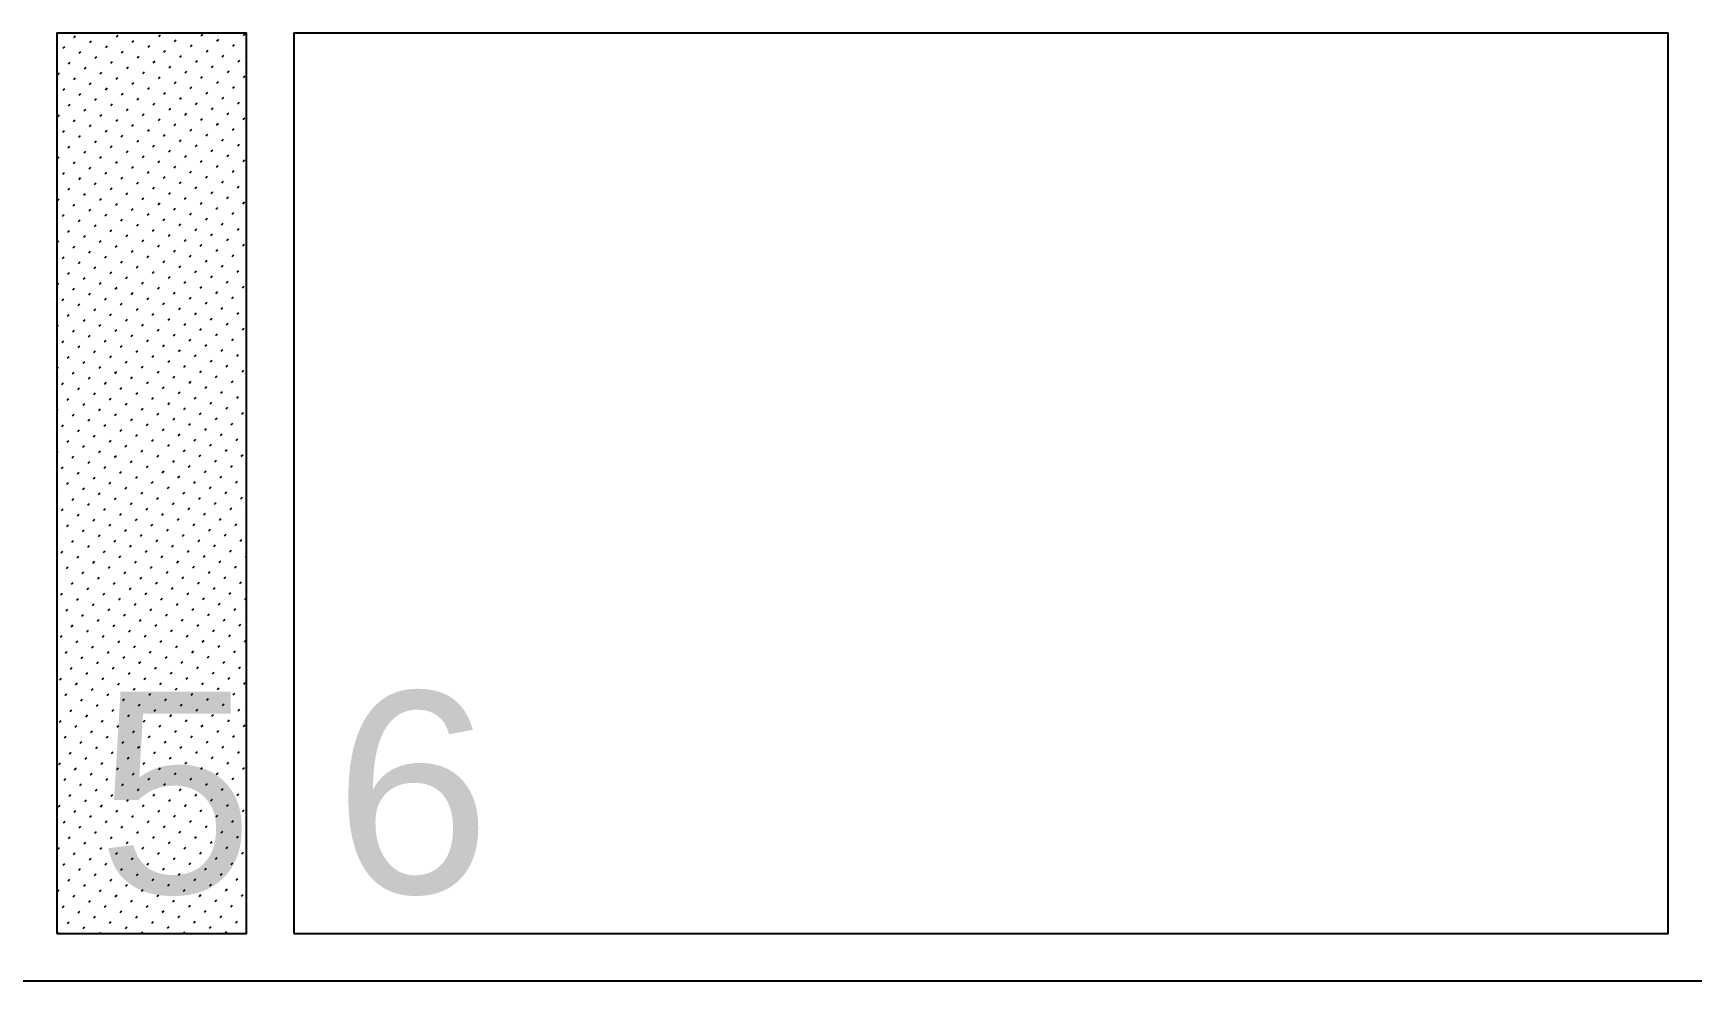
# Model space of a CAD drawing. Extents: x 0 to 119, y 0 to 84.
# Drawn here: x 71.272 to 72.672, y 63.132 to 63.932 of the extents above; entities that cross this region are included whole.
import ezdxf

# ---------------------------------------------------------------- set-up
doc = ezdxf.new("R2010")
doc.units = 0
doc.header["$MEASUREMENT"] = 0
doc.layers.add('33', color=56, linetype='CONTINUOUS')
doc.layers.add('9', color=8, linetype='CONTINUOUS')
doc.styles.add('TQS_ARIAL', font='arial.ttf')

msp = doc.modelspace()

# ---------------------------------------------------------------- linework, layer by layer
at = {"layer": '33', "color": 56, "linetype": 'Continuous'}
msp.add_line((67.091788, 63.132318), (77.651971, 63.132318), dxfattribs=at)
at = {"layer": '9', "color": 8, "linetype": 'Continuous'}
for p, q in [((71.306206, 63.928676), (71.30762, 63.93009)), ((71.319606, 63.924398), (71.32102, 63.925812)), ((71.341986, 63.9291), (71.3434, 63.930515)), ((71.355385, 63.924822), (71.3568, 63.926237)), ((71.377765, 63.929525), (71.379179, 63.930939)), ((71.391165, 63.925247), (71.392579, 63.926661)), ((71.413545, 63.929949), (71.414959, 63.931363)), ((71.426945, 63.925671), (71.428359, 63.927085)), ((71.449324, 63.930373), (71.450739, 63.931787)), ((71.29179, 63.91426), (71.29179, 63.91426)), ((71.297226, 63.919696), (71.29864, 63.92111)), ((71.310625, 63.915418), (71.31204, 63.916832)), ((71.324025, 63.91114), (71.325439, 63.912554)), ((71.333005, 63.92012), (71.33442, 63.921534)), ((71.346405, 63.915842), (71.347819, 63.917256)), ((71.359805, 63.911564), (71.361219, 63.912978)), ((71.368785, 63.920544), (71.370199, 63.921959)), ((71.382185, 63.916266), (71.383599, 63.917681)), ((71.395584, 63.911988), (71.396999, 63.913403)), ((71.404565, 63.920969), (71.405979, 63.922383)), ((71.417964, 63.916691), (71.419378, 63.918105)), ((71.431364, 63.912413), (71.432778, 63.913827)), ((71.440344, 63.921393), (71.441758, 63.922807)), ((71.447215, 63.910586), (71.447215, 63.910586)), ((71.29179, 63.896583), (71.29179, 63.896583)), ((71.292665, 63.897457), (71.294079, 63.898872)), ((71.301645, 63.906438), (71.303059, 63.907852)), ((71.315045, 63.90216), (71.316459, 63.903574)), ((71.328445, 63.897882), (71.329859, 63.899296)), ((71.337425, 63.906862), (71.338839, 63.908276)), ((71.350824, 63.902584), (71.352239, 63.903998)), ((71.364224, 63.898306), (71.365638, 63.89972)), ((71.373204, 63.907286), (71.374619, 63.9087)), ((71.386604, 63.903008), (71.388018, 63.904422)), ((71.400004, 63.89873), (71.401418, 63.900144)), ((71.408984, 63.90771), (71.410398, 63.909125)), ((71.422384, 63.903432), (71.423798, 63.904847)), ((71.435783, 63.899154), (71.437198, 63.900569)), ((71.444764, 63.908135), (71.446178, 63.909549)), ((71.449183, 63.894876), (71.450597, 63.896291)), ((71.297084, 63.884199), (71.298499, 63.885613)), ((71.306065, 63.893179), (71.307479, 63.894594)), ((71.319464, 63.888901), (71.320878, 63.890316)), ((71.332864, 63.884623), (71.334278, 63.886038)), ((71.341844, 63.893604), (71.343258, 63.895018)), ((71.355244, 63.889326), (71.356658, 63.89074)), ((71.368644, 63.885048), (71.370058, 63.886462)), ((71.377624, 63.894028), (71.379038, 63.895442)), ((71.382043, 63.88077), (71.383457, 63.882184)), ((71.391023, 63.88975), (71.392438, 63.891164)), ((71.404423, 63.885472), (71.405837, 63.886886)), ((71.413403, 63.894452), (71.414818, 63.895866)), ((71.417823, 63.881194), (71.419237, 63.882608)), ((71.426803, 63.890174), (71.428217, 63.891588)), ((71.440203, 63.885896), (71.441617, 63.88731)), ((71.442501, 63.888194), (71.442501, 63.888194)), ((71.29179, 63.878905), (71.29179, 63.878905)), ((71.301504, 63.870941), (71.302918, 63.872355)), ((71.310484, 63.879921), (71.311898, 63.881335)), ((71.314903, 63.866663), (71.316318, 63.868077)), ((71.323884, 63.875643), (71.325298, 63.877057)), ((71.337283, 63.871365), (71.338698, 63.872779)), ((71.346264, 63.880345), (71.347678, 63.88176)), ((71.350683, 63.867087), (71.352097, 63.868501)), ((71.359663, 63.876067), (71.361078, 63.877482)), ((71.373063, 63.871789), (71.374477, 63.873204)), ((71.386463, 63.867511), (71.387877, 63.868926)), ((71.395443, 63.876492), (71.396857, 63.877906)), ((71.408843, 63.872214), (71.410257, 63.873628)), ((71.422242, 63.867936), (71.423656, 63.86935)), ((71.431223, 63.876916), (71.432637, 63.87833)), ((71.444622, 63.872638), (71.446036, 63.874052)), ((71.29179, 63.861227), (71.29179, 63.861227)), ((71.292524, 63.861961), (71.293938, 63.863375)), ((71.305923, 63.857683), (71.307337, 63.859097)), ((71.319323, 63.853405), (71.320737, 63.854819)), ((71.328303, 63.862385), (71.329717, 63.863799)), ((71.341703, 63.858107), (71.343117, 63.859521)), ((71.355102, 63.853829), (71.356517, 63.855243)), ((71.364083, 63.862809), (71.365497, 63.864223)), ((71.377482, 63.858531), (71.378897, 63.859945)), ((71.390882, 63.854253), (71.392296, 63.855667)), ((71.399862, 63.863233), (71.401277, 63.864648)), ((71.413262, 63.858955), (71.414676, 63.86037)), ((71.426662, 63.854677), (71.428076, 63.856092)), ((71.435642, 63.863658), (71.437056, 63.865072)), ((71.437787, 63.865802), (71.437787, 63.865802)), ((71.449042, 63.85938), (71.450456, 63.860794)), ((71.29179, 63.84355), (71.29179, 63.84355)), ((71.296943, 63.848702), (71.298357, 63.850117)), ((71.310343, 63.844424), (71.311757, 63.845839)), ((71.323742, 63.840146), (71.325156, 63.841561)), ((71.332723, 63.849127), (71.334137, 63.850541)), ((71.346122, 63.844849), (71.347536, 63.846263)), ((71.359522, 63.840571), (71.360936, 63.841985)), ((71.368502, 63.849551), (71.369916, 63.850965)), ((71.381902, 63.845273), (71.383316, 63.846687)), ((71.395301, 63.840995), (71.396716, 63.842409)), ((71.404282, 63.849975), (71.405696, 63.851389)), ((71.417681, 63.845697), (71.419096, 63.847111)), ((71.431081, 63.841419), (71.432495, 63.842833)), ((71.433073, 63.843411), (71.433073, 63.843411)), ((71.440061, 63.850399), (71.441476, 63.851814)), ((71.292382, 63.826464), (71.293796, 63.827878)), ((71.301362, 63.835444), (71.302777, 63.836858)), ((71.314762, 63.831166), (71.316176, 63.83258)), ((71.328162, 63.826888), (71.329576, 63.828302)), ((71.337142, 63.835868), (71.338556, 63.837283)), ((71.350542, 63.83159), (71.351956, 63.833005)), ((71.363941, 63.827312), (71.365356, 63.828727)), ((71.372922, 63.836293), (71.374336, 63.837707)), ((71.386321, 63.832015), (71.387735, 63.833429)), ((71.399721, 63.827737), (71.401135, 63.829151)), ((71.408701, 63.836717), (71.410115, 63.838131)), ((71.422101, 63.832439), (71.423515, 63.833853)), ((71.4355, 63.828161), (71.436915, 63.829575)), ((71.444481, 63.837141), (71.445895, 63.838555)), ((71.29179, 63.825872), (71.29179, 63.825872)), ((71.296802, 63.813206), (71.298216, 63.81462)), ((71.305782, 63.822186), (71.307196, 63.8236)), ((71.319181, 63.817908), (71.320596, 63.819322)), ((71.332581, 63.81363), (71.333995, 63.815044)), ((71.341561, 63.82261), (71.342976, 63.824024)), ((71.354961, 63.818332), (71.356375, 63.819746)), ((71.368361, 63.814054), (71.369775, 63.815468)), ((71.377341, 63.823034), (71.378755, 63.824449)), ((71.390741, 63.818756), (71.392155, 63.820171)), ((71.40414, 63.814478), (71.405555, 63.815893)), ((71.413121, 63.823459), (71.414535, 63.824873)), ((71.42652, 63.819181), (71.427934, 63.820595)), ((71.428359, 63.821019), (71.428359, 63.821019)), ((71.43992, 63.814903), (71.441334, 63.816317)), ((71.4489, 63.823883), (71.450314, 63.825297)), ((71.29179, 63.808194), (71.29179, 63.808194)), ((71.301221, 63.799947), (71.302635, 63.801361)), ((71.310201, 63.808928), (71.311615, 63.810342)), ((71.323601, 63.80465), (71.325015, 63.806064)), ((71.337001, 63.800372), (71.338415, 63.801786)), ((71.345981, 63.809352), (71.347395, 63.810766)), ((71.35938, 63.805074), (71.360795, 63.806488)), ((71.37278, 63.800796), (71.374194, 63.80221)), ((71.38176, 63.809776), (71.383175, 63.81119)), ((71.39516, 63.805498), (71.396574, 63.806912)), ((71.40856, 63.80122), (71.409974, 63.802634)), ((71.41754, 63.8102), (71.418954, 63.811615)), ((71.421959, 63.796942), (71.423374, 63.798356)), ((71.423645, 63.798627), (71.423645, 63.798627)), ((71.43094, 63.805922), (71.432354, 63.807337)), ((71.444339, 63.801644), (71.445754, 63.803059)), ((71.29179, 63.790517), (71.29179, 63.790517)), ((71.292241, 63.790967), (71.293655, 63.792381)), ((71.30564, 63.786689), (71.307055, 63.788103)), ((71.314621, 63.795669), (71.316035, 63.797084)), ((71.32802, 63.791391), (71.329434, 63.792806)), ((71.34142, 63.787113), (71.342834, 63.788528)), ((71.3504, 63.796094), (71.351814, 63.797508)), ((71.35482, 63.782835), (71.356234, 63.78425)), ((71.3638, 63.791816), (71.365214, 63.79323)), ((71.3772, 63.787538), (71.378614, 63.788952)), ((71.38618, 63.796518), (71.387594, 63.797932)), ((71.390599, 63.78326), (71.392013, 63.784674)), ((71.399579, 63.79224), (71.400994, 63.793654)), ((71.412979, 63.787962), (71.414393, 63.789376)), ((71.426379, 63.783684), (71.427793, 63.785098)), ((71.435359, 63.792664), (71.436773, 63.794078)), ((71.448759, 63.788386), (71.450173, 63.7898)), ((71.29179, 63.772839), (71.29179, 63.772839)), ((71.29666, 63.777709), (71.298074, 63.779123)), ((71.31006, 63.773431), (71.311474, 63.774845)), ((71.31904, 63.782411), (71.320454, 63.783825)), ((71.323459, 63.769153), (71.324874, 63.770567)), ((71.33244, 63.778133), (71.333854, 63.779547)), ((71.345839, 63.773855), (71.347254, 63.775269)), ((71.359239, 63.769577), (71.360653, 63.770991)), ((71.368219, 63.778557), (71.369634, 63.779972)), ((71.381619, 63.774279), (71.383033, 63.775694)), ((71.395019, 63.770001), (71.396433, 63.771416)), ((71.403999, 63.778982), (71.405413, 63.780396)), ((71.417399, 63.774704), (71.418813, 63.776118)), ((71.418931, 63.776236), (71.418931, 63.776236)), ((71.430798, 63.770426), (71.432212, 63.77184)), ((71.439778, 63.779406), (71.441193, 63.78082)), ((71.292099, 63.75547), (71.293513, 63.756884)), ((71.301079, 63.764451), (71.302494, 63.765865)), ((71.314479, 63.760173), (71.315893, 63.761587)), ((71.327879, 63.755895), (71.329293, 63.757309)), ((71.336859, 63.764875), (71.338273, 63.766289)), ((71.350259, 63.760597), (71.351673, 63.762011)), ((71.363658, 63.756319), (71.365073, 63.757733)), ((71.372639, 63.765299), (71.374053, 63.766713)), ((71.386038, 63.761021), (71.387453, 63.762435)), ((71.399438, 63.756743), (71.400852, 63.758157)), ((71.408418, 63.765723), (71.409833, 63.767138)), ((71.421818, 63.761445), (71.423232, 63.76286)), ((71.435218, 63.757167), (71.436632, 63.758582)), ((71.444198, 63.766148), (71.445612, 63.767562)), ((71.29179, 63.755161), (71.29179, 63.755161)), ((71.296519, 63.742212), (71.297933, 63.743626)), ((71.305499, 63.751192), (71.306913, 63.752606)), ((71.318899, 63.746914), (71.320313, 63.748328)), ((71.332298, 63.742636), (71.333712, 63.74405)), ((71.341279, 63.751617), (71.342693, 63.753031)), ((71.354678, 63.747339), (71.356092, 63.748753)), ((71.368078, 63.743061), (71.369492, 63.744475)), ((71.377058, 63.752041), (71.378472, 63.753455)), ((71.390458, 63.747763), (71.391872, 63.749177)), ((71.403857, 63.743485), (71.405272, 63.744899)), ((71.412838, 63.752465), (71.414217, 63.753844)), ((71.414217, 63.753844), (71.414252, 63.753879)), ((71.426237, 63.748187), (71.427652, 63.749601)), ((71.439637, 63.743909), (71.441051, 63.745323)), ((71.448617, 63.752889), (71.450032, 63.754304)), ((71.29179, 63.737484), (71.29179, 63.737484)), ((71.300938, 63.728954), (71.302352, 63.730368)), ((71.309918, 63.737934), (71.311333, 63.739348)), ((71.323318, 63.733656), (71.324732, 63.73507)), ((71.336718, 63.729378), (71.338132, 63.730792)), ((71.345698, 63.738358), (71.347112, 63.739772)), ((71.359098, 63.73408), (71.360512, 63.735495)), ((71.372497, 63.729802), (71.373911, 63.731217)), ((71.381478, 63.738783), (71.382892, 63.740197)), ((71.394877, 63.734505), (71.396291, 63.735919)), ((71.408277, 63.730227), (71.409503, 63.731452)), ((71.409503, 63.731452), (71.409691, 63.731641)), ((71.417257, 63.739207), (71.418671, 63.740621)), ((71.430657, 63.734929), (71.432071, 63.736343)), ((71.444056, 63.730651), (71.445471, 63.732065)), ((71.29179, 63.719806), (71.29179, 63.719806)), ((71.291958, 63.719974), (71.293372, 63.721388)), ((71.305357, 63.715696), (71.306772, 63.71711)), ((71.314338, 63.724676), (71.315752, 63.72609)), ((71.327737, 63.720398), (71.329152, 63.721812)), ((71.341137, 63.71612), (71.342551, 63.717534)), ((71.350117, 63.7251), (71.351532, 63.726514)), ((71.363517, 63.720822), (71.364931, 63.722236)), ((71.376917, 63.716544), (71.378331, 63.717958)), ((71.385897, 63.725524), (71.387311, 63.726939)), ((71.399297, 63.721246), (71.400711, 63.722661)), ((71.412696, 63.716968), (71.414111, 63.718383)), ((71.421677, 63.725949), (71.423091, 63.727363)), ((71.426096, 63.71269), (71.42751, 63.714105)), ((71.435076, 63.721671), (71.43649, 63.723085)), ((71.448476, 63.717393), (71.44989, 63.718807)), ((71.29179, 63.702128), (71.29179, 63.702128)), ((71.296377, 63.706715), (71.297791, 63.708129)), ((71.309777, 63.702437), (71.311191, 63.703851)), ((71.318757, 63.711418), (71.320171, 63.712832)), ((71.332157, 63.70714), (71.333571, 63.708554)), ((71.345557, 63.702862), (71.346971, 63.704276)), ((71.354537, 63.711842), (71.355951, 63.713256)), ((71.367936, 63.707564), (71.369351, 63.708978)), ((71.381336, 63.703286), (71.38275, 63.7047)), ((71.390316, 63.712266), (71.391731, 63.71368)), ((71.394736, 63.699008), (71.39615, 63.700422)), ((71.403716, 63.707988), (71.404788, 63.70906)), ((71.404788, 63.70906), (71.40513, 63.709402)), ((71.417116, 63.70371), (71.41853, 63.705124)), ((71.430515, 63.699432), (71.43193, 63.700846)), ((71.439496, 63.708412), (71.44091, 63.709827)), ((71.300797, 63.693457), (71.302211, 63.694871)), ((71.314196, 63.689179), (71.315611, 63.690593)), ((71.323177, 63.698159), (71.324591, 63.699573)), ((71.327596, 63.684901), (71.32901, 63.686315)), ((71.336576, 63.693881), (71.33799, 63.695295)), ((71.349976, 63.689603), (71.35139, 63.691017)), ((71.358956, 63.698584), (71.36037, 63.699998)), ((71.363376, 63.685325), (71.36479, 63.686739)), ((71.372356, 63.694306), (71.37377, 63.69572)), ((71.385756, 63.690028), (71.38717, 63.691442)), ((71.399155, 63.68575), (71.400074, 63.686669)), ((71.400074, 63.686669), (71.400569, 63.687164)), ((71.408135, 63.69473), (71.40955, 63.696144)), ((71.421535, 63.690452), (71.422949, 63.691866)), ((71.434935, 63.686174), (71.436349, 63.687588)), ((71.443915, 63.695154), (71.445329, 63.696568)), ((71.29179, 63.684451), (71.29179, 63.684451)), ((71.291816, 63.684477), (71.293231, 63.685891)), ((71.296236, 63.671218), (71.29765, 63.672633)), ((71.305216, 63.680199), (71.30663, 63.681613)), ((71.318616, 63.675921), (71.32003, 63.677335)), ((71.332015, 63.671643), (71.33343, 63.673057)), ((71.340996, 63.680623), (71.34241, 63.682037)), ((71.354395, 63.676345), (71.35581, 63.677759)), ((71.367795, 63.672067), (71.369209, 63.673481)), ((71.376775, 63.681047), (71.378189, 63.682461)), ((71.390175, 63.676769), (71.391589, 63.678183)), ((71.403575, 63.672491), (71.404989, 63.673906)), ((71.412555, 63.681472), (71.413969, 63.682886)), ((71.425955, 63.677194), (71.427369, 63.678608)), ((71.439354, 63.672916), (71.440768, 63.67433)), ((71.448334, 63.681896), (71.449749, 63.68331)), ((71.29179, 63.666773), (71.29179, 63.666773)), ((71.300655, 63.65796), (71.302069, 63.659374)), ((71.309635, 63.66694), (71.31105, 63.668355)), ((71.323035, 63.662663), (71.324449, 63.664077)), ((71.336435, 63.658385), (71.337849, 63.659799)), ((71.345415, 63.667365), (71.346829, 63.668779)), ((71.358815, 63.663087), (71.360229, 63.664501)), ((71.372214, 63.658809), (71.373629, 63.660223)), ((71.381195, 63.667789), (71.382609, 63.669203)), ((71.394594, 63.663511), (71.39536, 63.664277)), ((71.39536, 63.664277), (71.396009, 63.664925)), ((71.407994, 63.659233), (71.409408, 63.660647)), ((71.416974, 63.668213), (71.418389, 63.669628)), ((71.430374, 63.663935), (71.431788, 63.66535)), ((71.443774, 63.659657), (71.445188, 63.661072)), ((71.29179, 63.649095), (71.293089, 63.650394)), ((71.305075, 63.644702), (71.306489, 63.646116)), ((71.314055, 63.653682), (71.315469, 63.655096)), ((71.327455, 63.649404), (71.328869, 63.650818)), ((71.340854, 63.645126), (71.342268, 63.64654)), ((71.349835, 63.654107), (71.351249, 63.655521)), ((71.363234, 63.649829), (71.364648, 63.651243)), ((71.376634, 63.645551), (71.378048, 63.646965)), ((71.385614, 63.654531), (71.387028, 63.655945)), ((71.399014, 63.650253), (71.400428, 63.651667)), ((71.412413, 63.645975), (71.413828, 63.647389)), ((71.421394, 63.654955), (71.422808, 63.656369)), ((71.434793, 63.650677), (71.436208, 63.652091)), ((71.448193, 63.646399), (71.449607, 63.647813)), ((71.29179, 63.631418), (71.29179, 63.631418)), ((71.296094, 63.635722), (71.297509, 63.637136)), ((71.309494, 63.631444), (71.310908, 63.632858)), ((71.318474, 63.640424), (71.319889, 63.641838)), ((71.331874, 63.636146), (71.333288, 63.63756)), ((71.345274, 63.631868), (71.346688, 63.633282)), ((71.354254, 63.640848), (71.355668, 63.642262)), ((71.367654, 63.63657), (71.369068, 63.637984)), ((71.381053, 63.632292), (71.382467, 63.633706)), ((71.390034, 63.641273), (71.390646, 63.641885)), ((71.390646, 63.641885), (71.391448, 63.642687)), ((71.403433, 63.636995), (71.404847, 63.638409)), ((71.416833, 63.632717), (71.418247, 63.634131)), ((71.425813, 63.641697), (71.427227, 63.643111)), ((71.439213, 63.637419), (71.440627, 63.638833)), ((71.300514, 63.622463), (71.301928, 63.623878)), ((71.313913, 63.618185), (71.315328, 63.6196)), ((71.322894, 63.627166), (71.324308, 63.62858)), ((71.336293, 63.622888), (71.337708, 63.624302)), ((71.349693, 63.61861), (71.351107, 63.620024)), ((71.358673, 63.62759), (71.360088, 63.629004)), ((71.372073, 63.623312), (71.373487, 63.624726)), ((71.385473, 63.619034), (71.385932, 63.619494)), ((71.385932, 63.619494), (71.386887, 63.620448)), ((71.394453, 63.628014), (71.395867, 63.629428)), ((71.398872, 63.614756), (71.400287, 63.61617)), ((71.407853, 63.623736), (71.409267, 63.62515)), ((71.421252, 63.619458), (71.422667, 63.620872)), ((71.430233, 63.628439), (71.431647, 63.629853)), ((71.434652, 63.61518), (71.436066, 63.616594)), ((71.443632, 63.624161), (71.445046, 63.625575)), ((71.29179, 63.61374), (71.292948, 63.614897)), ((71.304933, 63.609205), (71.306347, 63.610619)), ((71.318333, 63.604927), (71.319747, 63.606341)), ((71.327313, 63.613907), (71.328727, 63.615322)), ((71.331733, 63.600649), (71.333147, 63.602063)), ((71.340713, 63.609629), (71.342127, 63.611044)), ((71.354113, 63.605351), (71.355527, 63.606766)), ((71.363093, 63.614332), (71.364507, 63.615746)), ((71.367512, 63.601074), (71.368926, 63.602488)), ((71.376492, 63.610054), (71.377907, 63.611468)), ((71.389892, 63.605776), (71.391306, 63.60719)), ((71.403292, 63.601498), (71.404706, 63.602912)), ((71.412272, 63.610478), (71.413686, 63.611892)), ((71.425672, 63.6062), (71.427086, 63.607614)), ((71.43893, 63.601781), (71.440344, 63.603195)), ((71.44791, 63.610761), (71.449324, 63.612175)), ((71.29179, 63.596062), (71.29179, 63.596062)), ((71.295953, 63.600225), (71.297367, 63.601639)), ((71.300372, 63.586967), (71.301787, 63.588381)), ((71.309353, 63.595947), (71.310767, 63.597361)), ((71.322752, 63.591669), (71.324167, 63.593083)), ((71.336152, 63.587391), (71.337566, 63.588805)), ((71.345132, 63.596371), (71.346546, 63.597785)), ((71.358532, 63.592093), (71.359946, 63.593507)), ((71.371932, 63.587815), (71.373346, 63.589229)), ((71.380912, 63.596796), (71.381218, 63.597102)), ((71.381218, 63.597102), (71.382326, 63.59821)), ((71.394312, 63.592518), (71.395726, 63.593932)), ((71.407711, 63.58824), (71.409125, 63.589654)), ((71.416691, 63.59722), (71.418106, 63.598634)), ((71.42995, 63.5928), (71.431364, 63.594215)), ((71.443208, 63.588381), (71.444622, 63.589795)), ((71.29179, 63.578385), (71.292806, 63.579401)), ((71.304792, 63.573708), (71.306206, 63.575123)), ((71.313772, 63.582689), (71.315186, 63.584103)), ((71.327172, 63.578411), (71.328586, 63.579825)), ((71.340571, 63.574133), (71.341986, 63.575547)), ((71.349552, 63.583113), (71.350966, 63.584527)), ((71.362951, 63.578835), (71.364366, 63.580249)), ((71.376351, 63.574557), (71.376504, 63.57471)), ((71.376504, 63.57471), (71.377765, 63.575971)), ((71.385331, 63.583537), (71.386745, 63.584951)), ((71.398731, 63.579259), (71.400145, 63.580673)), ((71.411989, 63.57484), (71.413403, 63.576254)), ((71.420969, 63.58382), (71.422384, 63.585234)), ((71.434228, 63.579401), (71.435642, 63.580815)), ((71.447486, 63.574981), (71.4489, 63.576395)), ((71.29179, 63.560707), (71.29179, 63.560707)), ((71.295812, 63.564728), (71.297226, 63.566142)), ((71.309211, 63.56045), (71.310625, 63.561864)), ((71.318191, 63.56943), (71.319606, 63.570845)), ((71.331591, 63.565152), (71.333005, 63.566567)), ((71.344991, 63.560874), (71.346405, 63.562289)), ((71.353971, 63.569855), (71.355385, 63.571269)), ((71.367371, 63.565577), (71.368785, 63.566991)), ((71.38077, 63.561299), (71.382185, 63.562713)), ((71.389751, 63.570279), (71.391165, 63.571693)), ((71.403009, 63.56586), (71.404423, 63.567274)), ((71.416267, 63.56144), (71.417681, 63.562854)), ((71.425247, 63.57042), (71.426662, 63.571835)), ((71.438506, 63.566001), (71.43992, 63.567415)), ((71.451764, 63.561582), (71.45179, 63.561608)), ((71.300231, 63.55147), (71.301645, 63.552884)), ((71.313631, 63.547192), (71.315045, 63.548606)), ((71.322611, 63.556172), (71.324025, 63.557586)), ((71.336011, 63.551894), (71.337425, 63.553308)), ((71.34941, 63.547616), (71.350824, 63.54903)), ((71.358391, 63.556596), (71.359805, 63.558011)), ((71.37179, 63.552318), (71.373204, 63.553733)), ((71.37179, 63.552318), (71.37179, 63.552318)), ((71.385048, 63.547899), (71.386463, 63.549313)), ((71.394029, 63.556879), (71.395443, 63.558294)), ((71.407287, 63.55246), (71.408701, 63.553874)), ((71.420545, 63.54804), (71.421959, 63.549455)), ((71.429525, 63.557021), (71.43094, 63.558435)), ((71.442784, 63.552601), (71.444198, 63.554016)), ((71.29179, 63.543029), (71.292665, 63.543904)), ((71.30465, 63.538212), (71.306065, 63.539626)), ((71.31805, 63.533934), (71.319464, 63.535348)), ((71.32703, 63.542914), (71.328445, 63.544328)), ((71.34043, 63.538636), (71.341844, 63.54005)), ((71.35383, 63.534358), (71.355244, 63.535772)), ((71.36281, 63.543338), (71.364224, 63.544752)), ((71.376068, 63.538919), (71.377482, 63.540333)), ((71.389326, 63.534499), (71.390741, 63.535914)), ((71.398307, 63.54348), (71.399721, 63.544894)), ((71.411565, 63.53906), (71.412979, 63.540474)), ((71.424823, 63.534641), (71.426237, 63.536055)), ((71.433803, 63.543621), (71.435218, 63.545035)), ((71.447062, 63.539202), (71.448476, 63.540616)), ((71.29179, 63.525351), (71.29179, 63.525351)), ((71.29567, 63.529231), (71.297084, 63.530646)), ((71.30907, 63.524953), (71.310484, 63.526368)), ((71.322469, 63.520675), (71.323884, 63.52209)), ((71.33145, 63.529656), (71.332864, 63.53107)), ((71.344849, 63.525378), (71.346264, 63.526792)), ((71.358108, 63.520958), (71.359522, 63.522373)), ((71.367076, 63.529927), (71.367076, 63.529927)), ((71.367088, 63.529939), (71.368502, 63.531353)), ((71.380346, 63.525519), (71.38176, 63.526933)), ((71.393604, 63.5211), (71.395019, 63.522514)), ((71.402585, 63.53008), (71.403999, 63.531494)), ((71.406863, 63.51668), (71.408277, 63.518095)), ((71.415843, 63.525661), (71.417257, 63.527075)), ((71.429101, 63.521241), (71.430515, 63.522655)), ((71.438081, 63.530221), (71.439496, 63.531636)), ((71.442359, 63.516822), (71.443774, 63.518236)), ((71.45134, 63.525802), (71.45179, 63.526252)), ((71.29179, 63.507674), (71.292524, 63.508407)), ((71.30009, 63.515973), (71.301504, 63.517387)), ((71.304509, 63.502715), (71.305923, 63.504129)), ((71.313489, 63.511695), (71.314903, 63.513109)), ((71.326889, 63.507417), (71.328303, 63.508831)), ((71.335869, 63.516397), (71.337283, 63.517812)), ((71.340147, 63.502998), (71.341561, 63.504412)), ((71.349127, 63.511978), (71.350542, 63.513392)), ((71.362362, 63.507535), (71.362362, 63.507535)), ((71.362386, 63.507559), (71.3638, 63.508973)), ((71.371366, 63.516539), (71.37278, 63.517953)), ((71.375644, 63.503139), (71.377058, 63.504553)), ((71.384624, 63.512119), (71.386038, 63.513534)), ((71.397882, 63.5077), (71.399297, 63.509114)), ((71.411141, 63.503281), (71.412555, 63.504695)), ((71.420121, 63.512261), (71.421535, 63.513675)), ((71.433379, 63.507841), (71.434793, 63.509256)), ((71.446637, 63.503422), (71.448052, 63.504836)), ((71.295529, 63.493735), (71.296943, 63.495149)), ((71.308928, 63.489457), (71.310343, 63.490871)), ((71.317909, 63.498437), (71.319323, 63.499851)), ((71.331167, 63.494018), (71.332581, 63.495432)), ((71.344425, 63.489598), (71.345839, 63.491012)), ((71.353405, 63.498578), (71.35482, 63.499993)), ((71.366664, 63.494159), (71.368078, 63.495573)), ((71.379922, 63.48974), (71.381336, 63.491154)), ((71.388902, 63.49872), (71.390316, 63.500134)), ((71.40216, 63.4943), (71.403575, 63.495715)), ((71.415419, 63.489881), (71.416833, 63.491295)), ((71.424399, 63.498861), (71.425813, 63.500275)), ((71.437657, 63.494442), (71.439071, 63.495856)), ((71.450915, 63.490022), (71.45179, 63.490897)), ((71.29179, 63.489996), (71.29179, 63.489996)), ((71.299948, 63.480476), (71.301362, 63.481891)), ((71.313206, 63.476057), (71.314621, 63.477471)), ((71.322187, 63.485037), (71.323601, 63.486451)), ((71.335445, 63.480618), (71.336859, 63.482032)), ((71.348703, 63.476198), (71.350117, 63.477613)), ((71.357648, 63.485143), (71.357648, 63.485143)), ((71.357683, 63.485179), (71.359098, 63.486593)), ((71.370942, 63.480759), (71.372356, 63.482173)), ((71.3842, 63.47634), (71.385614, 63.477754)), ((71.39318, 63.48532), (71.394594, 63.486734)), ((71.406438, 63.480901), (71.407853, 63.482315)), ((71.419697, 63.476481), (71.421111, 63.477896)), ((71.428677, 63.485462), (71.430091, 63.486876)), ((71.441935, 63.481042), (71.443349, 63.482456)), ((71.29179, 63.472318), (71.292382, 63.47291)), ((71.304226, 63.467077), (71.30564, 63.468491)), ((71.317484, 63.462657), (71.318899, 63.464072)), ((71.326465, 63.471638), (71.327879, 63.473052)), ((71.339723, 63.467218), (71.341137, 63.468632)), ((71.352934, 63.462752), (71.352934, 63.462752)), ((71.352981, 63.462799), (71.354395, 63.464213)), ((71.361961, 63.471779), (71.363376, 63.473193)), ((71.37522, 63.46736), (71.376634, 63.468774)), ((71.388478, 63.46294), (71.389892, 63.464354)), ((71.397458, 63.47192), (71.398872, 63.473335)), ((71.410716, 63.467501), (71.412131, 63.468915)), ((71.423975, 63.463082), (71.425389, 63.464496)), ((71.432955, 63.472062), (71.434369, 63.473476)), ((71.446213, 63.467642), (71.447627, 63.469057)), ((71.29179, 63.454641), (71.29179, 63.454641)), ((71.295246, 63.458097), (71.29666, 63.459511)), ((71.308504, 63.453677), (71.309918, 63.455091)), ((71.321762, 63.449258), (71.323177, 63.450672)), ((71.330743, 63.458238), (71.332157, 63.459652)), ((71.344001, 63.453819), (71.345415, 63.455233)), ((71.357259, 63.449399), (71.358673, 63.450813)), ((71.366239, 63.458379), (71.367654, 63.459794)), ((71.379498, 63.45396), (71.380912, 63.455374)), ((71.392756, 63.449541), (71.39417, 63.450955)), ((71.401736, 63.458521), (71.40315, 63.459935)), ((71.414994, 63.454101), (71.416409, 63.455516)), ((71.428253, 63.449682), (71.429667, 63.451096)), ((71.437233, 63.458662), (71.438647, 63.460076)), ((71.450491, 63.454243), (71.45179, 63.455542)), ((71.29179, 63.436963), (71.291958, 63.437131)), ((71.299524, 63.444697), (71.300938, 63.446111)), ((71.312782, 63.440277), (71.314196, 63.441692)), ((71.32604, 63.435858), (71.327455, 63.437272)), ((71.335021, 63.444838), (71.336435, 63.446252)), ((71.34822, 63.44036), (71.34822, 63.44036)), ((71.348279, 63.440419), (71.349693, 63.441833)), ((71.361537, 63.435999), (71.362951, 63.437414)), ((71.370517, 63.44498), (71.371932, 63.446394)), ((71.383776, 63.44056), (71.38519, 63.441974)), ((71.397034, 63.436141), (71.398448, 63.437555)), ((71.406014, 63.445121), (71.407428, 63.446535)), ((71.419272, 63.440702), (71.420687, 63.442116)), ((71.432531, 63.436282), (71.433945, 63.437696)), ((71.441511, 63.445263), (71.442925, 63.446677)), ((71.294822, 63.422317), (71.296236, 63.423731)), ((71.303802, 63.431297), (71.305216, 63.432711)), ((71.31706, 63.426878), (71.318474, 63.428292)), ((71.330318, 63.422458), (71.331733, 63.423873)), ((71.339299, 63.431439), (71.340713, 63.432853)), ((71.352557, 63.427019), (71.353971, 63.428433)), ((71.365815, 63.4226), (71.367229, 63.424014)), ((71.374795, 63.43158), (71.37621, 63.432994)), ((71.388054, 63.427161), (71.389468, 63.428575)), ((71.401312, 63.422741), (71.402726, 63.424155)), ((71.410292, 63.431721), (71.411706, 63.433136)), ((71.42355, 63.427302), (71.424965, 63.428716)), ((71.436809, 63.422883), (71.438223, 63.424297)), ((71.445789, 63.431863), (71.447203, 63.433277)), ((71.29179, 63.419285), (71.29179, 63.419285)), ((71.2991, 63.408917), (71.300514, 63.410331)), ((71.30808, 63.417897), (71.309494, 63.419312)), ((71.321338, 63.413478), (71.322752, 63.414892)), ((71.334596, 63.409059), (71.336011, 63.410473)), ((71.343506, 63.417968), (71.343506, 63.417968)), ((71.343577, 63.418039), (71.344991, 63.419453)), ((71.347855, 63.404639), (71.349269, 63.406053)), ((71.356835, 63.413619), (71.358249, 63.415034)), ((71.370093, 63.4092), (71.371507, 63.410614)), ((71.379073, 63.41818), (71.380488, 63.419595)), ((71.383351, 63.404781), (71.384766, 63.406195)), ((71.392332, 63.413761), (71.393746, 63.415175)), ((71.40559, 63.409341), (71.407004, 63.410756)), ((71.41457, 63.418322), (71.415984, 63.419736)), ((71.418848, 63.404922), (71.420262, 63.406336)), ((71.427828, 63.413902), (71.429243, 63.415317)), ((71.441087, 63.409483), (71.442501, 63.410897)), ((71.450067, 63.418463), (71.451481, 63.419877)), ((71.29179, 63.401608), (71.29179, 63.401608)), ((71.303378, 63.395518), (71.304792, 63.396932)), ((71.312358, 63.404498), (71.313772, 63.405912)), ((71.316636, 63.391098), (71.31805, 63.392512)), ((71.325616, 63.400078), (71.32703, 63.401493)), ((71.338792, 63.395576), (71.338792, 63.395576)), ((71.338874, 63.395659), (71.340289, 63.397073)), ((71.352133, 63.39124), (71.353547, 63.392654)), ((71.361113, 63.40022), (71.362527, 63.401634)), ((71.374371, 63.3958), (71.375785, 63.397215)), ((71.387629, 63.391381), (71.389044, 63.392795)), ((71.39661, 63.400361), (71.398024, 63.401775)), ((71.409868, 63.395942), (71.411282, 63.397356)), ((71.423126, 63.391522), (71.42454, 63.392937)), ((71.432106, 63.400503), (71.433521, 63.401917)), ((71.445365, 63.396083), (71.446779, 63.397497)), ((71.29179, 63.38393), (71.29179, 63.38393)), ((71.294397, 63.386537), (71.295812, 63.387952)), ((71.307656, 63.382118), (71.30907, 63.383532)), ((71.320914, 63.377698), (71.322328, 63.379113)), ((71.329894, 63.386679), (71.331308, 63.388093)), ((71.343152, 63.382259), (71.344567, 63.383674)), ((71.356411, 63.37784), (71.357825, 63.379254)), ((71.365391, 63.38682), (71.366805, 63.388234)), ((71.378649, 63.382401), (71.380063, 63.383815)), ((71.391907, 63.377981), (71.393322, 63.379396)), ((71.400888, 63.386962), (71.402302, 63.388376)), ((71.414146, 63.382542), (71.41556, 63.383956)), ((71.427404, 63.378123), (71.428818, 63.379537)), ((71.436384, 63.387103), (71.437799, 63.388517)), ((71.449643, 63.382684), (71.451057, 63.384098)), ((71.29179, 63.366252), (71.29179, 63.366252)), ((71.298675, 63.373138), (71.30009, 63.374552)), ((71.311934, 63.368718), (71.313348, 63.370132)), ((71.325192, 63.364299), (71.326606, 63.365713)), ((71.334078, 63.373185), (71.334078, 63.373185)), ((71.334172, 63.373279), (71.335586, 63.374693)), ((71.34743, 63.36886), (71.348845, 63.370274)), ((71.360689, 63.36444), (71.362103, 63.365854)), ((71.369669, 63.37342), (71.371083, 63.374835)), ((71.382927, 63.369001), (71.384341, 63.370415)), ((71.396185, 63.364582), (71.3976, 63.365996)), ((71.405166, 63.373562), (71.40658, 63.374976)), ((71.418424, 63.369142), (71.419838, 63.370557)), ((71.431682, 63.364723), (71.433096, 63.366137)), ((71.440662, 63.373703), (71.442077, 63.375118)), ((71.293973, 63.350758), (71.295387, 63.352172)), ((71.302953, 63.359738), (71.304368, 63.361152)), ((71.316212, 63.355319), (71.317626, 63.356733)), ((71.329364, 63.350793), (71.329364, 63.350793)), ((71.32947, 63.350899), (71.330884, 63.352313)), ((71.33845, 63.359879), (71.339864, 63.361294)), ((71.351708, 63.35546), (71.353123, 63.356874)), ((71.364967, 63.351041), (71.366381, 63.352455)), ((71.373947, 63.360021), (71.375361, 63.361435)), ((71.387205, 63.355601), (71.388619, 63.357016)), ((71.400463, 63.351182), (71.401878, 63.352596)), ((71.409444, 63.360162), (71.410858, 63.361576)), ((71.422702, 63.355743), (71.424116, 63.357157)), ((71.43596, 63.351323), (71.437374, 63.352738)), ((71.44494, 63.360304), (71.446355, 63.361718)), ((71.29179, 63.348575), (71.29179, 63.348575)), ((71.298251, 63.337358), (71.299665, 63.338772)), ((71.307231, 63.346338), (71.308646, 63.347752)), ((71.32049, 63.341919), (71.321904, 63.343333)), ((71.333748, 63.337499), (71.335162, 63.338914)), ((71.342728, 63.34648), (71.344142, 63.347894)), ((71.355986, 63.34206), (71.357401, 63.343475)), ((71.369245, 63.337641), (71.370659, 63.339055)), ((71.378225, 63.346621), (71.379639, 63.348035)), ((71.391483, 63.342202), (71.392897, 63.343616)), ((71.404741, 63.337782), (71.406156, 63.339197)), ((71.413722, 63.346763), (71.415136, 63.348177)), ((71.42698, 63.342343), (71.428394, 63.343757)), ((71.440238, 63.337924), (71.441652, 63.339338)), ((71.449218, 63.346904), (71.450633, 63.348318)), ((71.29179, 63.330897), (71.29179, 63.330897)), ((71.302529, 63.323958), (71.303943, 63.325373)), ((71.311509, 63.332939), (71.312924, 63.334353)), ((71.32465, 63.328401), (71.32465, 63.328401)), ((71.324768, 63.328519), (71.326182, 63.329933)), ((71.338026, 63.3241), (71.33944, 63.325514)), ((71.347006, 63.33308), (71.34842, 63.334494)), ((71.360264, 63.328661), (71.361679, 63.330075)), ((71.373523, 63.324241), (71.374937, 63.325655)), ((71.382503, 63.333221), (71.383917, 63.334636)), ((71.395761, 63.328802), (71.397175, 63.330216)), ((71.409019, 63.324383), (71.410434, 63.325797)), ((71.418, 63.333363), (71.419414, 63.334777)), ((71.431258, 63.328943), (71.432672, 63.330358)), ((71.444516, 63.324524), (71.44593, 63.325938)), ((71.29179, 63.313219), (71.29179, 63.313219)), ((71.293549, 63.314978), (71.294963, 63.316392)), ((71.306807, 63.310559), (71.308221, 63.311973)), ((71.315787, 63.319539), (71.317202, 63.320953)), ((71.329046, 63.31512), (71.33046, 63.316534)), ((71.342304, 63.3107), (71.343718, 63.312114)), ((71.351284, 63.31968), (71.352698, 63.321095)), ((71.364542, 63.315261), (71.365957, 63.316675)), ((71.377801, 63.310842), (71.379215, 63.312256)), ((71.386781, 63.319822), (71.388195, 63.321236)), ((71.400039, 63.315402), (71.401453, 63.316817)), ((71.413297, 63.310983), (71.414712, 63.312397)), ((71.422278, 63.319963), (71.423692, 63.321377)), ((71.435536, 63.315544), (71.43695, 63.316958)), ((71.448794, 63.311124), (71.450208, 63.312539)), ((71.29179, 63.295542), (71.29179, 63.295542)), ((71.297827, 63.301578), (71.299241, 63.302993)), ((71.311085, 63.297159), (71.312499, 63.298573)), ((71.319936, 63.30601), (71.319936, 63.30601)), ((71.320065, 63.306139), (71.32148, 63.307553)), ((71.324343, 63.29274), (71.325758, 63.294154)), ((71.333324, 63.30172), (71.334738, 63.303134)), ((71.346582, 63.2973), (71.347996, 63.298715)), ((71.355562, 63.306281), (71.356976, 63.307695)), ((71.35984, 63.292881), (71.361254, 63.294295)), ((71.36882, 63.301861), (71.370235, 63.303275)), ((71.382079, 63.297442), (71.383493, 63.298856)), ((71.391059, 63.306422), (71.392473, 63.307836)), ((71.395337, 63.293022), (71.396751, 63.294437)), ((71.404317, 63.302003), (71.405731, 63.303417)), ((71.417575, 63.297583), (71.41899, 63.298997)), ((71.426556, 63.306564), (71.42797, 63.307978)), ((71.430834, 63.293164), (71.432248, 63.294578)), ((71.439814, 63.302144), (71.441228, 63.303558)), ((71.293125, 63.279198), (71.294539, 63.280613)), ((71.302105, 63.288179), (71.303519, 63.289593)), ((71.315222, 63.283618), (71.315222, 63.283618)), ((71.315363, 63.283759), (71.316777, 63.285174)), ((71.328621, 63.27934), (71.330036, 63.280754)), ((71.337602, 63.28832), (71.339016, 63.289734)), ((71.35086, 63.283901), (71.352274, 63.285315)), ((71.364118, 63.279481), (71.365532, 63.280896)), ((71.373098, 63.288462), (71.374513, 63.289876)), ((71.386357, 63.284042), (71.387771, 63.285456)), ((71.399615, 63.279623), (71.401029, 63.281037)), ((71.408595, 63.288603), (71.410009, 63.290017)), ((71.421853, 63.284184), (71.423268, 63.285598)), ((71.435112, 63.279764), (71.436526, 63.281178)), ((71.444092, 63.288744), (71.445506, 63.290159)), ((71.29179, 63.277864), (71.29179, 63.277864)), ((71.297403, 63.265799), (71.298817, 63.267213)), ((71.306383, 63.274779), (71.307797, 63.276193)), ((71.319641, 63.27036), (71.321055, 63.271774)), ((71.332899, 63.26594), (71.334314, 63.267354)), ((71.34188, 63.27492), (71.343294, 63.276335)), ((71.355138, 63.270501), (71.356552, 63.271915)), ((71.368396, 63.266082), (71.36981, 63.267496)), ((71.377376, 63.275062), (71.378791, 63.276476)), ((71.390635, 63.270643), (71.392049, 63.272057)), ((71.403893, 63.266223), (71.405307, 63.267637)), ((71.412873, 63.275203), (71.414287, 63.276618)), ((71.426131, 63.270784), (71.427546, 63.272198)), ((71.43939, 63.266365), (71.440804, 63.267779)), ((71.44837, 63.275345), (71.449784, 63.276759)), ((71.29179, 63.260186), (71.29179, 63.260186)), ((71.301681, 63.252399), (71.303095, 63.253813)), ((71.310508, 63.261226), (71.310508, 63.261226)), ((71.310661, 63.261379), (71.312075, 63.262794)), ((71.323919, 63.25696), (71.325333, 63.258374)), ((71.337177, 63.252541), (71.338592, 63.253955)), ((71.346158, 63.261521), (71.347572, 63.262935)), ((71.359416, 63.257101), (71.36083, 63.258516)), ((71.372674, 63.252682), (71.374088, 63.254096)), ((71.381654, 63.261662), (71.383069, 63.263076)), ((71.394913, 63.257243), (71.396327, 63.258657)), ((71.408171, 63.252823), (71.409585, 63.254238)), ((71.417151, 63.261804), (71.418565, 63.263218)), ((71.430409, 63.257384), (71.431824, 63.258798)), ((71.443668, 63.252965), (71.445082, 63.254379)), ((71.29179, 63.242509), (71.29179, 63.242509)), ((71.2927, 63.243419), (71.294114, 63.244833)), ((71.305794, 63.238834), (71.305794, 63.238834)), ((71.305959, 63.238999), (71.307373, 63.240414)), ((71.314939, 63.24798), (71.316353, 63.249394)), ((71.328197, 63.24356), (71.329611, 63.244975)), ((71.341455, 63.239141), (71.34287, 63.240555)), ((71.350436, 63.248121), (71.35185, 63.249535)), ((71.363694, 63.243702), (71.365108, 63.245116)), ((71.376952, 63.239282), (71.378366, 63.240697)), ((71.385932, 63.248263), (71.387347, 63.249677)), ((71.399191, 63.243843), (71.400605, 63.245257)), ((71.412449, 63.239424), (71.413863, 63.240838)), ((71.421429, 63.248404), (71.422843, 63.249818)), ((71.434687, 63.243985), (71.436102, 63.245399)), ((71.447946, 63.239565), (71.44936, 63.240979)), ((71.29179, 63.224831), (71.29179, 63.224831)), ((71.296978, 63.230019), (71.298392, 63.231433)), ((71.310237, 63.2256), (71.311651, 63.227014)), ((71.319217, 63.23458), (71.320631, 63.235994)), ((71.332475, 63.230161), (71.333889, 63.231575)), ((71.345733, 63.225741), (71.347148, 63.227155)), ((71.354714, 63.234721), (71.356128, 63.236136)), ((71.367972, 63.230302), (71.369386, 63.231716)), ((71.38123, 63.225883), (71.382644, 63.227297)), ((71.39021, 63.234863), (71.391625, 63.236277)), ((71.403469, 63.230443), (71.404883, 63.231858)), ((71.416727, 63.226024), (71.418141, 63.227438)), ((71.425707, 63.235004), (71.427121, 63.236419)), ((71.438965, 63.230585), (71.44038, 63.231999)), ((71.301079, 63.216443), (71.301079, 63.216443)), ((71.301256, 63.21662), (71.30267, 63.218034)), ((71.314515, 63.2122), (71.315929, 63.213614)), ((71.323495, 63.22118), (71.324909, 63.222595)), ((71.336753, 63.216761), (71.338167, 63.218175)), ((71.350011, 63.212342), (71.351426, 63.213756)), ((71.358992, 63.221322), (71.360406, 63.222736)), ((71.37225, 63.216902), (71.373664, 63.218317)), ((71.385508, 63.212483), (71.386922, 63.213897)), ((71.394488, 63.221463), (71.395903, 63.222877)), ((71.407747, 63.217044), (71.409161, 63.218458)), ((71.421005, 63.212624), (71.422419, 63.214039)), ((71.429985, 63.221605), (71.431399, 63.223019)), ((71.443243, 63.217185), (71.444658, 63.218599)), ((71.29179, 63.207153), (71.29179, 63.207153)), ((71.292276, 63.207639), (71.29369, 63.209054)), ((71.305534, 63.20322), (71.306948, 63.204634)), ((71.318793, 63.1988), (71.320207, 63.200215)), ((71.327773, 63.207781), (71.329187, 63.209195)), ((71.341031, 63.203361), (71.342445, 63.204776)), ((71.354289, 63.198942), (71.355703, 63.200356)), ((71.36327, 63.207922), (71.364684, 63.209336)), ((71.376528, 63.203503), (71.377942, 63.204917)), ((71.389786, 63.199083), (71.3912, 63.200498)), ((71.398766, 63.208064), (71.400181, 63.209478)), ((71.403044, 63.194664), (71.404459, 63.196078)), ((71.412025, 63.203644), (71.413439, 63.205058)), ((71.425283, 63.199225), (71.426697, 63.200639)), ((71.434263, 63.208205), (71.435677, 63.209619)), ((71.438541, 63.194805), (71.439955, 63.19622)), ((71.447521, 63.203786), (71.448936, 63.2052)), ((71.29179, 63.189476), (71.29179, 63.189476)), ((71.296365, 63.194051), (71.296365, 63.194051)), ((71.296554, 63.19424), (71.297968, 63.195654)), ((71.300832, 63.18084), (71.302246, 63.182254)), ((71.309812, 63.18982), (71.311226, 63.191234)), ((71.323071, 63.185401), (71.324485, 63.186815)), ((71.332051, 63.194381), (71.333465, 63.195795)), ((71.336329, 63.180981), (71.337743, 63.182396)), ((71.345309, 63.189962), (71.346723, 63.191376)), ((71.358567, 63.185542), (71.359981, 63.186956)), ((71.367548, 63.194522), (71.368962, 63.195937)), ((71.371826, 63.181123), (71.37324, 63.182537)), ((71.380806, 63.190103), (71.38222, 63.191517)), ((71.394064, 63.185684), (71.395478, 63.187098)), ((71.407322, 63.181264), (71.408737, 63.182678)), ((71.416303, 63.190244), (71.417717, 63.191659)), ((71.429561, 63.185825), (71.430975, 63.187239)), ((71.442819, 63.181406), (71.444233, 63.18282)), ((71.292311, 63.172318), (71.293266, 63.173274)), ((71.309988, 63.172318), (71.309988, 63.172318)), ((71.31409, 63.176421), (71.315504, 63.177835)), ((71.327666, 63.172318), (71.328763, 63.173415)), ((71.345344, 63.172318), (71.345344, 63.172318)), ((71.349587, 63.176562), (71.351001, 63.177976)), ((71.363021, 63.172318), (71.364259, 63.173557)), ((71.380699, 63.172318), (71.380699, 63.172318)), ((71.385084, 63.176703), (71.386498, 63.178118)), ((71.398377, 63.172318), (71.399756, 63.173698)), ((71.416054, 63.172318), (71.416054, 63.172318)), ((71.420581, 63.176845), (71.421995, 63.178259)), ((71.433732, 63.172318), (71.433732, 63.172318)), ((71.433839, 63.172425), (71.435253, 63.17384))]:
    msp.add_line(p, q, dxfattribs=at)
for points in [[(71.29179, 63.172318), (71.45179, 63.172318), (71.45179, 63.932318), (71.29179, 63.932318), (71.29179, 63.172318)], [(71.49179, 63.172318), (72.65179, 63.172318), (72.65179, 63.932318), (71.49179, 63.932318), (71.49179, 63.172318)]]:
    msp.add_lwpolyline(points, dxfattribs=at)

# ---------------------------------------------------------------- texts
at = {"layer": '9', "color": 8, "linetype": 'Continuous', "style": 'TQS_ARIAL'}
for s, p in [('6', (71.52579, 63.206318)), ('5', (71.32579, 63.206318))]:
    msp.add_text(s, height=0.17, dxfattribs=at).set_placement(p)

doc.saveas('drawing.dxf')
